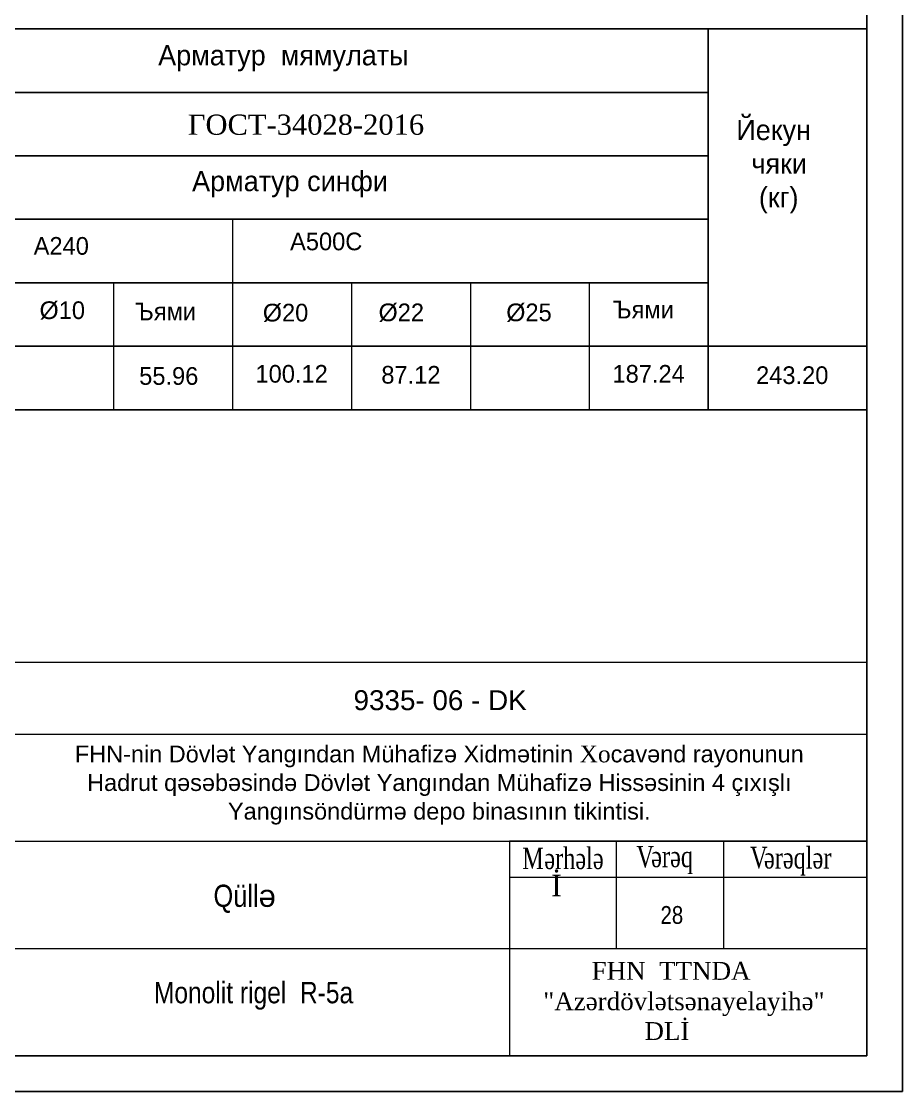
# Model space of a CAD drawing. Header units: millimetres. Extents: x -149347 to 251215, y -2929184 to -2541447.
# Drawn here: x 94401 to 106266, y -2796240 to -2781834 of the extents above; entities that cross this region are included whole.
import ezdxf

# ---------------------------------------------------------------- set-up
doc = ezdxf.new("R2010")
doc.units = ezdxf.units.MM
for name, color, linetype, lineweight in [('A-Wall', 7, 'Continuous', 30), ('APS_MADEIRA', 35, 'Continuous', 15), ('Text blocks_Ном._пера__1', 7, 'Continuous', 15), ('перегородка', 130, 'Continuous', 20)]:
    doc.layers.add(name, color=color, linetype=linetype, lineweight=lineweight)
doc.styles.add('400', font='times.ttf', dxfattribs={"width": 0.75, "height": 300})
doc.styles.add('A3_Times_AzLat', font='A3TI(LA).TTF')
doc.styles.add('Arial', font='arial.ttf')
doc.styles.add('style6', font='ARIALN.TTF', dxfattribs={"height": 300})
doc.styles.add('Times New  Roman', font='times.ttf')
doc.styles.add('Times New Roman', font='times.ttf')

# ---------------------------------------------------------------- blocks, each defined once
blk = doc.blocks.new('mekteb')
at = {"color": 0, "lineweight": 25}
for p, q in [((139843, -1821466), (139843, -1849866)), ((139843, -1849866), (99643, -1849866))]:
    blk.add_line(p, q, dxfattribs=at)
at = {"color": 0, "lineweight": 25, "ltscale": 15}
for p, q in [((139343, -1849366), (139343, -1821966)), ((101643, -1849366), (139343, -1849366))]:
    blk.add_line(p, q, dxfattribs=at)
at = {"linetype": 'Continuous', "lineweight": 15}
for p, q in [((120843, -1844866), (139343, -1844866)), ((120843, -1846366), (139343, -1846366)), ((135843, -1847866), (135843, -1846366)), ((137343, -1847866), (137343, -1846366)), ((134343, -1846866), (139343, -1846866)), ((120843, -1847866), (139343, -1847866)), ((120843, -1849366), (139343, -1849366))]:
    blk.add_line(p, q, dxfattribs=at)
for points in [[(120843, -1849366), (139343, -1849366), (139343, -1843866), (120843, -1843866)], [(134343, -1849366), (139343, -1849366), (139343, -1846366), (134343, -1846366)]]:
    blk.add_lwpolyline(points, close=True, dxfattribs=at)
at = {"lineweight": 25, "ltscale": 15, "style": '400', "width": 0.75}
for s, p in [('ərhələ', (134831, -1846755)), ('V', (136119, -1846732)), ('   V', (137454, -1846743)), ('ərəqlər', (137904, -1846747)), (' M', (134437, -1846755)), ('ərəq', (136326, -1846728))]:
    blk.add_text(s, height=300, dxfattribs=at).set_placement(p)
at = {"lineweight": 25, "ltscale": 15, "attachment_point": 1, "style": 'Times New Roman'}
for s, insert, char_height, width in [('{\\fTimes New Roman|b0|i0|c238|p18;\\H0.42397x;İ\\fTimes New Roman|b0|i0|c186|p18;\\H2.3586x;      }', (134926, -1846834), 707.62, 10102.13), ('"{\\fTimes New Roman|b0|i0|c238|p18;Azərdövlətsənayelayihə"\\P              } {\\fTimes New Roman|b0|i0|c238|p18;DLİ}', (134816, -1848478), 250, 8698.57)]:
    blk.add_mtext(s, dxfattribs=dict(at, insert=insert, char_height=char_height, width=width))
at = {"lineweight": 25, "insert": (130203, -1846973), "char_height": 310, "width": 5486.13, "attachment_point": 1, "style": 'style6'}
blk.add_mtext('{\\C0;Q\\fArial Narrow|b0|i0|c238|p34;üll\\fArial|b0|i0|c0|p34;ə}', dxfattribs=at)
at = {"lineweight": 25, "ltscale": 15, "insert": (135115, -1848053), "char_height": 250, "attachment_point": 1, "style": 'Times New Roman'}
blk.add_mtext('  {\\fTimes New Roman|b0|i0|c238|p18;  FHN  TTNDA}', dxfattribs=at)
at = {"layer": 'Text blocks_Ном._пера__1', "linetype": 'Continuous', "lineweight": 25, "insert": (128266, -1845580), "char_height": 235, "width": 10191.85, "attachment_point": 4, "line_spacing_factor": 1.021551, "style": 'Arial'}
blk.add_mtext('\\pxqc;{\\fArial|b0|i0|c238|p34;\\C256;FHN-nin Dövlət Yangından Mühafizə Xidmətinin \\fTimes New Roman|b0|i0|c204|p18;Xo\\fArial|b0|i0|c238|p34;cavənd rayonunun Hadrut qəsəbəsində Dövlət Yangından Mühafizə Hissəsinin 4 çıxışlı Yangınsöndürmə depo binasının tikintisi.}', dxfattribs=at)
at = {"layer": 'перегородка', "lineweight": 30, "insert": (132162, -1844536), "char_height": 441.245, "width": 6524.89, "attachment_point": 7, "style": 'Arial'}
blk.add_mtext('{\\fArial|b0|i0|c238|p34;\\H0.63158x;\\C7;9335\\fArial|b0|i0|c204|p34;- \\fArial|b0|i0|c238|p34;06\\fArial|b0|i0|c204|p34; - DK}', dxfattribs=at)

msp = doc.modelspace()

# ---------------------------------------------------------------- linework, layer by layer
at = {"ltscale": 3}
for p, q in [((105785.04595, -2781935.52641), (87978.78491, -2781935.52641)), ((103649.47066, -2781935.52641), (103649.47066, -2787060.5879)), ((103649.47066, -2782789.43732), (92463.49302, -2782789.43732)), ((103649.47066, -2783643.66743), (92463.49302, -2783643.66743)), ((103649.47066, -2784497.89755), (92463.49302, -2784497.89755)), ((103649.47066, -2785352.12766), (92463.49302, -2785352.12766)), ((105785.04595, -2786206.35778), (87978.78491, -2786206.35778)), ((105785.04595, -2787060.5879), (87978.78491, -2787060.5879))]:
    msp.add_line(p, q, dxfattribs=at)
at = {"layer": 'APS_MADEIRA', "color": 7, "lineweight": 15, "ltscale": 25}
for p, q in [((97242.74479, -2784497.89755), (97242.74479, -2787060.5879)), ((95641.06332, -2785352.12766), (95641.06332, -2787060.5879)), ((98844.42626, -2785352.12766), (98844.42626, -2787060.5879)), ((100446.10773, -2785352.12766), (100446.10773, -2787060.5879)), ((102047.78919, -2785352.12766), (102047.78919, -2787060.5879)), ((103649.47066, -2785352.12766), (103649.47066, -2787060.5879))]:
    msp.add_line(p, q, dxfattribs=at)

# ---------------------------------------------------------------- block references
at = {"lineweight": 15, "xscale": 0.962501317234829, "yscale": 0.962501317234829, "zscale": 0.962501317234829}
msp.add_blockref('mekteb', (-28332.96186, -1015740.71656), dxfattribs=at)

# ---------------------------------------------------------------- texts
at = {"color": 0, "lineweight": 0, "attachment_point": 1}
for s, insert, char_height, width, style in [('Арматур  мямулаты', (96242.84937, -2782153.72574), 272, 8275.466212, 'A3_Times_AzLat'), ('ГOCT-34028-2016', (96642.58366, -2783088.06247), 272, 8275.466212, 'Times New  Roman'), (' Йекун \\P   чяки\\P    (кг)', (103926.64417, -2783159.05518), 272, 5180.7666075, 'A3_Times_AzLat'), ('Арматур синфи', (96699.34529, -2783847.52196), 272, 8275.466212, 'A3_Times_AzLat'), ('     А240', (94124.57807, -2784736.77659), 238, 8275.466212, 'A3_Times_AzLat'), ('     A500C', (97576.7908, -2784676.78929), 238, 8275.466212, 'A3_Times_AzLat'), ('{\\fArial|b0|i0|c204|p32;Ø}10  ', (94645.07122, -2785602.42498), 238, 9423.318476, 'A3_Times_AzLat'), (' {\\H0.74297x;Ъями}', (102246.24422, -2785595.09082), 320.3362935, 8275.466212, 'A3_Times_AzLat'), (' Ъями', (95843.40981, -2785619.99122), 238, 8275.466212, 'A3_Times_AzLat'), ('{\\fArial|b0|i0|c204|p34;Ø}20  ', (97651.55695, -2785635.05035), 238, 9423.318476, 'A3_Times_AzLat'), ('{\\fArial|b0|i0|c204|p32;Ø}22 ', (99209.99639, -2785631.41957), 238, 9423.318476, 'A3_Times_AzLat'), ('{\\fArial|b0|i0|c204|p34;Ø}25 ', (100929.3433, -2785631.41957), 238, 9423.318476, 'A3_Times_AzLat')]:
    msp.add_mtext(s, dxfattribs=dict(at, insert=insert, char_height=char_height, width=width, style=style))
at = {"lineweight": 9, "attachment_point": 1, "style": 'style6'}
for s, insert, char_height, width in [('\\pxi11.072,t28.072;{\\fArial Narrow|b0|i0|c238|p34;28}', (100349.18149, -2793742.18172), 240, 17644.4094353), ('Monolit rigel  R-{\\fArial Narrow|b0|i0|c238|p34;5a}', (96184.79306, -2794762.21541), 288.7503961, 6256.0083321)]:
    msp.add_mtext(s, dxfattribs=dict(at, insert=insert, char_height=char_height, width=width))
at = {"layer": 'A-Wall', "color": 0, "char_height": 238, "width": 19879.9205725, "attachment_point": 2, "style": 'A3_Times_AzLat'}
for s, insert in [('100.12', (98039.97668, -2786458.71124)), ('187.24', (102846.93898, -2786458.71124)), ('55.96', (96385.55692, -2786487.97187)), ('87.12', (99645.75283, -2786471.62946)), ('243.20', (104780.45798, -2786476.99447))]:
    msp.add_mtext(s, dxfattribs=dict(at, insert=insert))

doc.saveas('drawing.dxf')
